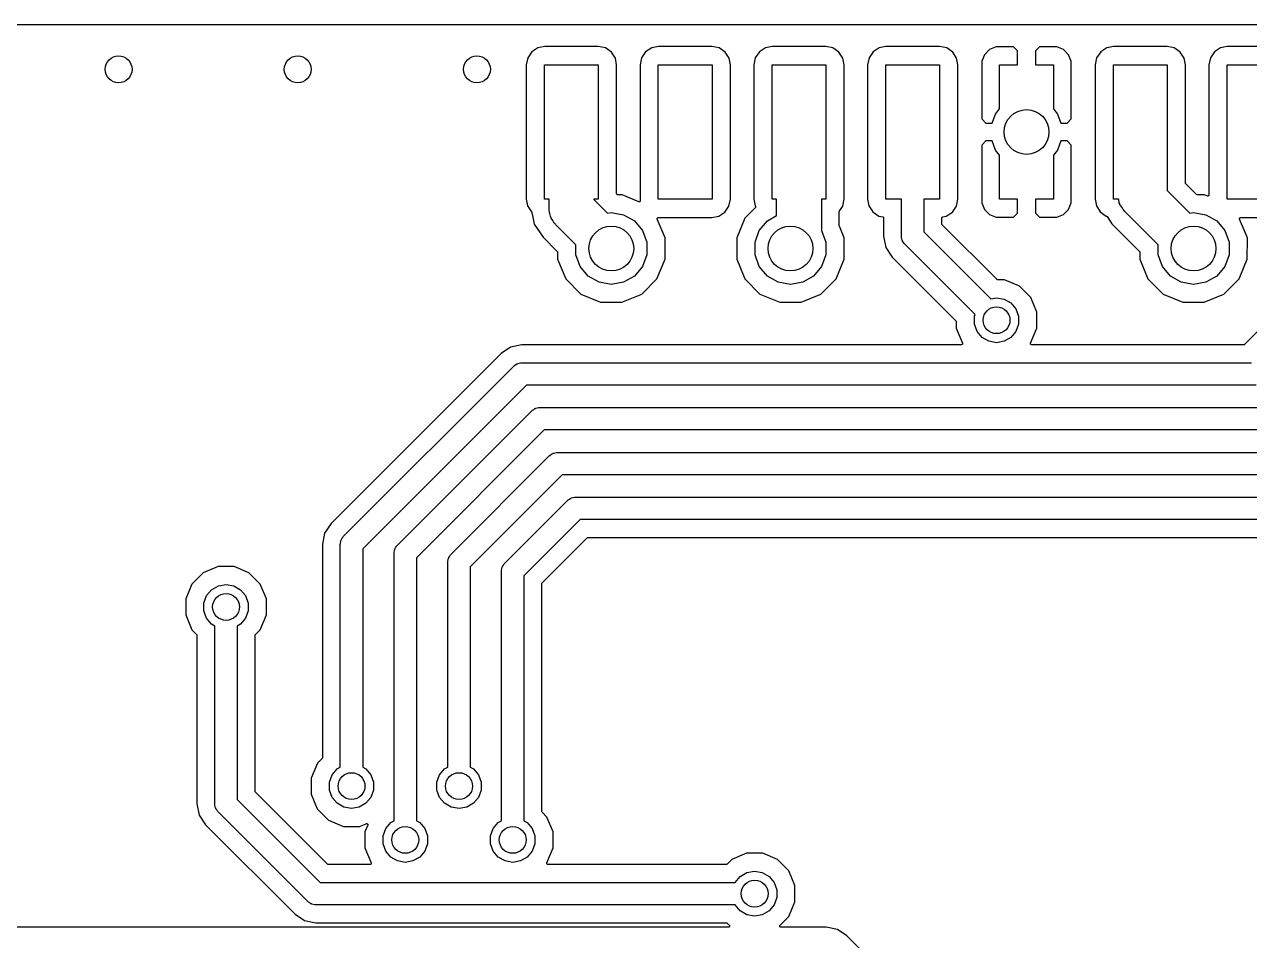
# Model space of a CAD drawing. Extents: x 0.3 to 75.7, y -92.7 to -0.5.
# Drawn here: x 13.95 to 27.62, y -65.72 to -55.5 of the extents above; entities that cross this region are included whole.
import ezdxf

# ---------------------------------------------------------------- set-up
doc = ezdxf.new("R2010")
doc.units = 0
doc.header["$MEASUREMENT"] = 0
doc.layers.add('BLACK', color=7, linetype='CONTINUOUS')

msp = doc.modelspace()

# ---------------------------------------------------------------- linework, layer by layer
at = {"layer": 'Black'}
for p, q in [((0.288, -55.5), (75.712, -55.5)), ((19.681, -55.76), (19.6128, -55.8038)), ((19.7562, -55.7458), (19.681, -55.76)), ((20.3537, -55.7458), (19.7562, -55.7458)), ((20.4343, -55.7622), (20.3537, -55.7458)), ((20.5012, -55.8078), (20.4343, -55.7622)), ((20.951, -55.76), (20.8828, -55.8038)), ((21.0262, -55.7458), (20.951, -55.76)), ((21.6237, -55.7458), (21.0262, -55.7458)), ((21.7043, -55.7622), (21.6237, -55.7458)), ((21.7712, -55.8078), (21.7043, -55.7622)), ((22.221, -55.76), (22.1528, -55.8038)), ((22.2962, -55.7458), (22.221, -55.76)), ((22.8937, -55.7458), (22.2962, -55.7458)), ((22.9743, -55.7622), (22.8937, -55.7458)), ((23.0412, -55.8078), (22.9743, -55.7622)), ((23.491, -55.76), (23.4228, -55.8038)), ((23.5662, -55.7458), (23.491, -55.76)), ((24.1637, -55.7458), (23.5662, -55.7458)), ((24.2443, -55.7622), (24.1637, -55.7458)), ((24.3112, -55.8078), (24.2443, -55.7622)), ((24.7217, -55.7804), (24.6654, -55.8367)), ((24.7952, -55.75), (24.7217, -55.7804)), ((24.9894, -55.75), (24.7952, -55.75)), ((25.035, -55.7956), (24.9894, -55.75)), ((25.2806, -55.75), (25.235, -55.7956)), ((25.4748, -55.75), (25.2806, -55.75)), ((25.5483, -55.7804), (25.4748, -55.75)), ((25.6046, -55.8367), (25.5483, -55.7804)), ((26.031, -55.76), (25.9628, -55.8038)), ((26.1062, -55.7458), (26.031, -55.76)), ((26.7037, -55.7458), (26.1062, -55.7458)), ((26.7843, -55.7622), (26.7037, -55.7458)), ((26.8512, -55.8078), (26.7843, -55.7622)), ((27.301, -55.76), (27.2328, -55.8038)), ((27.3762, -55.7458), (27.301, -55.76)), ((27.9737, -55.7458), (27.3762, -55.7458)), ((19.5672, -55.8707), (19.5508, -55.9513)), ((19.6128, -55.8038), (19.5672, -55.8707)), ((20.545, -55.876), (20.5012, -55.8078)), ((20.5592, -55.9512), (20.545, -55.876)), ((20.8372, -55.8707), (20.8208, -55.9513)), ((20.8828, -55.8038), (20.8372, -55.8707)), ((21.815, -55.876), (21.7712, -55.8078)), ((21.8292, -55.9512), (21.815, -55.876)), ((22.1072, -55.8707), (22.0908, -55.9513)), ((22.1528, -55.8038), (22.1072, -55.8707)), ((23.085, -55.876), (23.0412, -55.8078)), ((23.0992, -55.9512), (23.085, -55.876)), ((23.3772, -55.8707), (23.3608, -55.9513)), ((23.4228, -55.8038), (23.3772, -55.8707)), ((24.355, -55.876), (24.3112, -55.8078)), ((24.3614, -55.91), (24.355, -55.876)), ((24.3692, -55.9512), (24.3614, -55.91)), ((24.6654, -55.8367), (24.635, -55.9102)), ((24.635, -55.9102), (24.635, -56.5544)), ((25.035, -55.95), (25.035, -55.7956)), ((25.235, -55.7956), (25.235, -55.95)), ((25.635, -55.9102), (25.6046, -55.8367)), ((25.635, -55.95), (25.635, -55.9102)), ((25.9172, -55.8707), (25.9008, -55.9513)), ((25.9628, -55.8038), (25.9172, -55.8707)), ((26.895, -55.876), (26.8512, -55.8078)), ((26.9092, -55.9512), (26.895, -55.876)), ((27.1872, -55.8707), (27.1708, -55.9513)), ((27.2328, -55.8038), (27.1872, -55.8707)), ((19.5508, -55.9513), (19.5508, -57.4488)), ((19.755, -57.45), (19.755, -55.95)), ((19.755, -55.95), (20.355, -55.95)), ((20.355, -55.95), (20.355, -57.45)), ((20.5592, -57.3871), (20.5592, -55.9512)), ((20.8208, -55.9513), (20.8208, -57.4488)), ((21.025, -57.45), (21.025, -55.95)), ((21.025, -55.95), (21.625, -55.95)), ((21.625, -55.95), (21.625, -57.45)), ((21.8292, -57.4487), (21.8292, -55.9512)), ((22.0908, -55.9513), (22.0908, -57.4488)), ((22.295, -57.45), (22.295, -55.95)), ((22.295, -55.95), (22.895, -55.95)), ((22.895, -55.95), (22.895, -57.45)), ((23.0992, -57.4487), (23.0992, -55.9512)), ((23.3608, -55.9513), (23.3608, -57.4488)), ((23.565, -57.45), (23.565, -55.95)), ((23.565, -55.95), (24.165, -55.95)), ((24.165, -55.95), (24.165, -57.45)), ((24.3692, -56.8402), (24.3692, -55.9512)), ((24.835, -56.4423), (24.835, -55.95)), ((24.835, -55.95), (25.035, -55.95)), ((25.235, -55.95), (25.435, -55.95)), ((25.435, -55.95), (25.435, -56.4423)), ((25.635, -56.5544), (25.635, -55.95)), ((25.9008, -55.9513), (25.9008, -57.4488)), ((26.105, -57.45), (26.105, -55.95)), ((26.105, -55.95), (26.705, -55.95)), ((26.705, -55.95), (26.705, -57.3514)), ((26.9092, -57.2674), (26.9092, -55.9512)), ((27.1708, -55.9513), (27.1708, -57.4018)), ((27.375, -57.45), (27.375, -55.95)), ((27.375, -55.95), (27.975, -55.95)), ((24.7873, -56.4992), (24.835, -56.4423)), ((25.435, -56.4423), (25.4827, -56.4992)), ((24.635, -56.5544), (24.6806, -56.6)), ((24.6806, -56.6), (24.7506, -56.6)), ((24.7506, -56.6), (24.7873, -56.4992)), ((25.4827, -56.4992), (25.5194, -56.6)), ((25.5194, -56.6), (25.5894, -56.6)), ((25.5894, -56.6), (25.635, -56.5544)), ((24.3692, -57.4487), (24.3692, -56.8402)), ((24.6806, -56.8), (24.635, -56.8456)), ((24.635, -56.8456), (24.635, -57.4898)), ((24.7506, -56.8), (24.6806, -56.8)), ((24.7873, -56.9008), (24.7506, -56.8)), ((25.5194, -56.8), (25.4827, -56.9008)), ((25.5894, -56.8), (25.5194, -56.8)), ((25.635, -56.8456), (25.5894, -56.8)), ((25.635, -57.4898), (25.635, -56.8456)), ((24.835, -56.9576), (24.7873, -56.9008)), ((24.835, -57.45), (24.835, -56.9576)), ((25.4827, -56.9008), (25.435, -56.9576)), ((25.435, -56.9576), (25.435, -57.45)), ((26.9093, -57.268), (26.9092, -57.2674)), ((26.9092, -57.2685), (26.9093, -57.268)), ((26.9097, -57.2702), (26.9092, -57.2685)), ((26.91, -57.2718), (26.9097, -57.2702)), ((26.9102, -57.2723), (26.91, -57.2718)), ((26.9104, -57.2729), (26.9102, -57.2723)), ((26.9114, -57.2743), (26.9104, -57.2729)), ((26.9122, -57.2757), (26.9114, -57.2743)), ((26.9127, -57.2761), (26.9122, -57.2757)), ((26.913, -57.2766), (26.9127, -57.2761)), ((27.0326, -57.3962), (26.913, -57.2766)), ((20.5594, -57.3882), (20.5592, -57.3871)), ((20.5594, -57.3893), (20.5594, -57.3882)), ((20.5598, -57.3904), (20.5594, -57.3893)), ((20.56, -57.3915), (20.5598, -57.3904)), ((20.5605, -57.3925), (20.56, -57.3915)), ((20.5609, -57.3936), (20.5605, -57.3925)), ((20.5616, -57.3944), (20.5609, -57.3936)), ((20.5622, -57.3954), (20.5616, -57.3944)), ((20.5631, -57.3961), (20.5622, -57.3954)), ((20.5638, -57.397), (20.5631, -57.3961)), ((20.5648, -57.3976), (20.5638, -57.397)), ((20.5657, -57.3983), (20.5648, -57.3976)), ((20.5667, -57.3987), (20.5657, -57.3983)), ((20.5677, -57.3993), (20.5667, -57.3987)), ((20.5688, -57.3995), (20.5677, -57.3993)), ((20.5699, -57.3999), (20.5688, -57.3995)), ((20.571, -57.3999), (20.5699, -57.3999)), ((20.5722, -57.4001), (20.571, -57.3999)), ((20.6199, -57.4001), (20.5722, -57.4001)), ((20.8057, -57.4773), (20.6199, -57.4001)), ((26.705, -57.3514), (26.9592, -57.6057)), ((27.0331, -57.3966), (27.0326, -57.3962)), ((27.0335, -57.397), (27.0331, -57.3966)), ((27.0349, -57.3978), (27.0335, -57.397)), ((27.0363, -57.3988), (27.0349, -57.3978)), ((27.0369, -57.399), (27.0363, -57.3988)), ((27.0374, -57.3992), (27.0369, -57.399)), ((27.039, -57.3995), (27.0374, -57.3992)), ((27.0407, -57.4), (27.039, -57.3995)), ((27.0412, -57.3999), (27.0407, -57.4)), ((27.0418, -57.4), (27.0412, -57.3999)), ((27.1199, -57.4001), (27.0418, -57.4)), ((27.1528, -57.4138), (27.1199, -57.4001)), ((27.1542, -57.4141), (27.1528, -57.4138)), ((27.1556, -57.4146), (27.1542, -57.4141)), ((27.1564, -57.4146), (27.1556, -57.4146)), ((27.1572, -57.4148), (27.1564, -57.4146)), ((27.1587, -57.4146), (27.1572, -57.4148)), ((27.1601, -57.4146), (27.1587, -57.4146)), ((27.1609, -57.4143), (27.1601, -57.4146)), ((27.1617, -57.4142), (27.1609, -57.4143)), ((27.163, -57.4135), (27.1617, -57.4142)), ((27.1643, -57.413), (27.163, -57.4135)), ((27.165, -57.4125), (27.1643, -57.413)), ((27.1657, -57.4121), (27.165, -57.4125)), ((27.1667, -57.4111), (27.1657, -57.4121)), ((27.1678, -57.4101), (27.1667, -57.4111)), ((27.1682, -57.4094), (27.1678, -57.4101)), ((27.1688, -57.4088), (27.1682, -57.4094)), ((27.1693, -57.4075), (27.1688, -57.4088)), ((27.17, -57.4062), (27.1693, -57.4075)), ((27.1702, -57.4054), (27.17, -57.4062)), ((27.1705, -57.4046), (27.1702, -57.4054)), ((27.1706, -57.4032), (27.1705, -57.4046)), ((27.1708, -57.4018), (27.1706, -57.4032)), ((19.5508, -57.4488), (19.565, -57.524)), ((19.565, -57.524), (19.6088, -57.5922)), ((19.805, -57.45), (19.755, -57.45)), ((19.805, -57.555), (19.805, -57.45)), ((19.8069, -57.5658), (19.805, -57.555)), ((19.806, -57.5768), (19.8069, -57.5658)), ((20.355, -57.45), (20.305, -57.45)), ((20.305, -57.45), (20.305, -57.4514)), ((20.305, -57.4514), (20.4592, -57.6057)), ((20.8061, -57.4774), (20.8057, -57.4773)), ((20.8064, -57.4775), (20.8061, -57.4774)), ((20.8083, -57.4778), (20.8064, -57.4775)), ((20.8101, -57.4783), (20.8083, -57.4778)), ((20.8105, -57.4782), (20.8101, -57.4783)), ((20.8109, -57.4783), (20.8105, -57.4782)), ((20.8127, -57.4779), (20.8109, -57.4783)), ((20.8146, -57.4777), (20.8127, -57.4779)), ((20.8149, -57.4775), (20.8146, -57.4777)), ((20.8153, -57.4774), (20.8149, -57.4775)), ((20.8169, -57.4765), (20.8153, -57.4774)), ((20.8186, -57.4756), (20.8169, -57.4765)), ((20.8189, -57.4753), (20.8186, -57.4756)), ((20.8192, -57.4751), (20.8189, -57.4753)), ((20.8204, -57.4737), (20.8192, -57.4751)), ((20.8217, -57.4723), (20.8204, -57.4737)), ((20.8208, -57.4488), (20.8235, -57.4629)), ((20.8218, -57.4719), (20.8217, -57.4723)), ((20.822, -57.4716), (20.8218, -57.4719)), ((20.8227, -57.4699), (20.822, -57.4716)), ((20.8234, -57.4681), (20.8227, -57.4699)), ((20.8235, -57.4674), (20.8234, -57.4677)), ((20.8234, -57.4677), (20.8234, -57.4681)), ((20.8235, -57.4629), (20.8235, -57.4632)), ((20.8235, -57.4632), (20.8236, -57.4636)), ((20.8236, -57.4636), (20.8235, -57.4655)), ((20.8235, -57.4655), (20.8235, -57.4674)), ((21.625, -57.45), (21.025, -57.45)), ((21.7672, -57.5962), (21.8128, -57.5293)), ((21.8128, -57.5293), (21.8292, -57.4487)), ((22.1064, -57.5451), (21.9916, -57.6597)), ((22.0908, -57.4488), (22.105, -57.524)), ((22.105, -57.524), (22.1081, -57.5289)), ((22.1075, -57.5435), (22.1064, -57.5451)), ((22.1088, -57.5419), (22.1075, -57.5435)), ((22.1081, -57.5289), (22.1089, -57.5308)), ((22.109, -57.5415), (22.1088, -57.5417)), ((22.1088, -57.5417), (22.1088, -57.5419)), ((22.1089, -57.5308), (22.1098, -57.5326)), ((22.1095, -57.5395), (22.109, -57.5415)), ((22.1101, -57.5376), (22.1095, -57.5395)), ((22.1098, -57.5326), (22.1098, -57.5328)), ((22.1098, -57.5328), (22.1099, -57.5331)), ((22.1099, -57.5331), (22.11, -57.5351)), ((22.11, -57.5351), (22.1101, -57.5371)), ((22.1101, -57.5371), (22.1101, -57.5373)), ((22.1101, -57.5373), (22.1101, -57.5376)), ((22.345, -57.45), (22.295, -57.45)), ((22.345, -57.6329), (22.345, -57.45)), ((22.895, -57.45), (22.845, -57.45)), ((22.845, -57.45), (22.845, -57.796)), ((23.0473, -57.5814), (23.0828, -57.5293)), ((23.0828, -57.5293), (23.0992, -57.4487)), ((23.3608, -57.4488), (23.375, -57.524)), ((23.375, -57.524), (23.4188, -57.5922)), ((23.74, -57.45), (23.565, -57.45)), ((23.74, -57.865), (23.74, -57.45)), ((24.165, -57.45), (23.99, -57.45)), ((23.99, -57.45), (23.99, -57.8132)), ((24.3072, -57.5962), (24.3528, -57.5293)), ((24.3528, -57.5293), (24.3692, -57.4487)), ((24.635, -57.4898), (24.6654, -57.5633)), ((24.6654, -57.5633), (24.7217, -57.6196)), ((25.035, -57.45), (24.835, -57.45)), ((25.035, -57.6044), (25.035, -57.45)), ((25.435, -57.45), (25.235, -57.45)), ((25.235, -57.45), (25.235, -57.6044)), ((25.5483, -57.6196), (25.6046, -57.5633)), ((25.6046, -57.5633), (25.635, -57.4898)), ((25.9008, -57.4488), (25.915, -57.524)), ((25.915, -57.524), (25.9588, -57.5922)), ((26.1622, -57.45), (26.105, -57.45)), ((26.1644, -57.4583), (26.1622, -57.45)), ((26.1701, -57.4905), (26.1644, -57.4583)), ((26.1756, -57.5), (26.1701, -57.4905)), ((26.1784, -57.5107), (26.1756, -57.5)), ((26.1972, -57.5374), (26.1784, -57.5107)), ((26.2135, -57.5657), (26.1972, -57.5374)), ((26.2219, -57.5728), (26.2135, -57.5657)), ((27.975, -57.45), (27.375, -57.45)), ((19.6088, -57.5922), (19.6089, -57.5922)), ((19.6089, -57.5922), (19.6092, -57.5926)), ((19.6092, -57.5926), (19.6097, -57.5928)), ((19.6097, -57.5928), (19.6108, -57.5941)), ((19.6108, -57.5941), (19.6121, -57.5954)), ((19.6121, -57.5954), (19.6123, -57.5958)), ((19.6123, -57.5958), (19.6126, -57.5962)), ((19.6126, -57.5962), (19.6133, -57.5978)), ((19.6133, -57.5978), (19.6141, -57.5994)), ((19.6141, -57.5994), (19.6141, -57.5999)), ((19.6141, -57.5999), (19.6143, -57.6004)), ((19.6143, -57.6004), (19.6243, -57.6507)), ((19.6243, -57.6507), (19.6395, -57.7271)), ((19.8144, -57.6083), (19.806, -57.5768)), ((19.8201, -57.6405), (19.8144, -57.6083)), ((19.8256, -57.65), (19.8201, -57.6405)), ((19.8284, -57.6607), (19.8256, -57.65)), ((19.8472, -57.6874), (19.8284, -57.6607)), ((19.8635, -57.7157), (19.8472, -57.6874)), ((20.4592, -57.6057), (20.5, -57.5985)), ((20.5, -57.5985), (20.6373, -57.6227)), ((20.6373, -57.6227), (20.7581, -57.6924)), ((20.7581, -57.6924), (20.8477, -57.7992)), ((21.0128, -57.6677), (21.0129, -57.6663)), ((21.0129, -57.6686), (21.0128, -57.6677)), ((21.0129, -57.6649), (21.0132, -57.6641)), ((21.0129, -57.6663), (21.0129, -57.6649)), ((21.0129, -57.6694), (21.0129, -57.6686)), ((21.0134, -57.6708), (21.0129, -57.6694)), ((21.0132, -57.6641), (21.0133, -57.6633)), ((21.0133, -57.6633), (21.014, -57.662)), ((21.0137, -57.6721), (21.0134, -57.6708)), ((21.1001, -57.8812), (21.0137, -57.6721)), ((21.014, -57.662), (21.0145, -57.6607)), ((21.0145, -57.6607), (21.015, -57.66)), ((21.015, -57.66), (21.0154, -57.6592)), ((21.0154, -57.6592), (21.0165, -57.6583)), ((21.0165, -57.6583), (21.0174, -57.6572)), ((21.0174, -57.6572), (21.0181, -57.6568)), ((21.0181, -57.6568), (21.0188, -57.6562)), ((21.0188, -57.6562), (21.0201, -57.6557)), ((21.0201, -57.6557), (21.0213, -57.655)), ((21.0213, -57.655), (21.0221, -57.6548)), ((21.0221, -57.6548), (21.0229, -57.6545)), ((21.0229, -57.6545), (21.0244, -57.6544)), ((21.0244, -57.6544), (21.0257, -57.6542)), ((21.0257, -57.6542), (21.6238, -57.6542)), ((21.6238, -57.6542), (21.699, -57.64)), ((21.699, -57.64), (21.7672, -57.5962)), ((21.9916, -57.6597), (21.9001, -57.8801)), ((22.1523, -57.7992), (22.2419, -57.6924)), ((22.2419, -57.6924), (22.345, -57.6329)), ((23.045, -57.5887), (23.0453, -57.5871)), ((23.045, -57.7452), (23.045, -57.5887)), ((23.0453, -57.5871), (23.0454, -57.5855)), ((23.0454, -57.5855), (23.0457, -57.5849)), ((23.0457, -57.5849), (23.0458, -57.5843)), ((23.0458, -57.5843), (23.0466, -57.5829)), ((23.0466, -57.5829), (23.0473, -57.5814)), ((23.4188, -57.5922), (23.4857, -57.6378)), ((23.4857, -57.6378), (23.5296, -57.6467)), ((23.5296, -57.6467), (23.5315, -57.6475)), ((23.5315, -57.6475), (23.5335, -57.6482)), ((23.5335, -57.6482), (23.5336, -57.6483)), ((23.5336, -57.6483), (23.5338, -57.6484)), ((23.5338, -57.6484), (23.5353, -57.6498)), ((23.5353, -57.6498), (23.537, -57.6511)), ((23.537, -57.6511), (23.537, -57.6513)), ((23.537, -57.6513), (23.5372, -57.6514)), ((23.5372, -57.6514), (23.5382, -57.6532)), ((23.5382, -57.6532), (23.5392, -57.655)), ((23.5392, -57.655), (23.5392, -57.6552)), ((23.5392, -57.6552), (23.5393, -57.6553)), ((23.5393, -57.6553), (23.5396, -57.6574)), ((23.5396, -57.6574), (23.54, -57.6595)), ((23.54, -57.6595), (23.54, -57.8637)), ((24.19, -57.66), (24.1904, -57.6579)), ((24.19, -57.725), (24.19, -57.66)), ((24.1904, -57.6579), (24.1907, -57.6557)), ((24.1907, -57.6557), (24.1908, -57.6556)), ((24.1908, -57.6556), (24.1919, -57.6536)), ((24.1908, -57.6556), (24.1908, -57.6556)), ((24.1919, -57.6536), (24.1929, -57.6518)), ((24.1929, -57.6518), (24.193, -57.6517)), ((24.193, -57.6517), (24.1947, -57.6502)), ((24.193, -57.6517), (24.193, -57.6517)), ((24.1947, -57.6502), (24.1964, -57.6488)), ((24.1964, -57.6488), (24.1964, -57.6488)), ((24.1964, -57.6488), (24.1965, -57.6488)), ((24.1965, -57.6488), (24.1986, -57.648)), ((24.1986, -57.648), (24.2006, -57.6472)), ((24.2006, -57.6472), (24.239, -57.64)), ((24.239, -57.64), (24.3072, -57.5962)), ((24.7217, -57.6196), (24.7952, -57.65)), ((24.7952, -57.65), (24.9894, -57.65)), ((24.9894, -57.65), (25.035, -57.6044)), ((25.235, -57.6044), (25.2806, -57.65)), ((25.2806, -57.65), (25.4748, -57.65)), ((25.4748, -57.65), (25.5483, -57.6196)), ((25.9588, -57.5922), (26.0258, -57.6379)), ((26.0258, -57.6379), (26.026, -57.638)), ((26.026, -57.638), (26.0266, -57.6381)), ((26.0266, -57.6381), (26.0281, -57.6388)), ((26.0281, -57.6388), (26.0297, -57.6395)), ((26.0297, -57.6395), (26.0301, -57.6398)), ((26.0301, -57.6398), (26.0306, -57.6401)), ((26.0306, -57.6401), (26.0318, -57.6413)), ((26.0318, -57.6413), (26.0331, -57.6424)), ((26.0331, -57.6424), (26.0334, -57.6429)), ((26.0334, -57.6429), (26.0337, -57.6433)), ((26.0337, -57.6433), (26.0877, -57.7241)), ((26.2282, -57.5818), (26.2219, -57.5728)), ((26.6046, -57.9581), (26.2282, -57.5818)), ((26.9592, -57.6057), (27, -57.5985)), ((27, -57.5985), (27.1373, -57.6227)), ((27.1373, -57.6227), (27.2581, -57.6924)), ((27.2581, -57.6924), (27.3477, -57.7992)), ((27.5128, -57.6677), (27.5129, -57.6663)), ((27.5129, -57.6686), (27.5128, -57.6677)), ((27.5129, -57.6649), (27.5132, -57.6641)), ((27.5129, -57.6663), (27.5129, -57.6649)), ((27.5129, -57.6694), (27.5129, -57.6686)), ((27.5134, -57.6708), (27.5129, -57.6694)), ((27.5132, -57.6641), (27.5133, -57.6633)), ((27.5133, -57.6633), (27.514, -57.662)), ((27.5137, -57.6721), (27.5134, -57.6708)), ((27.6001, -57.8812), (27.5137, -57.6721)), ((27.514, -57.662), (27.5145, -57.6607)), ((27.5145, -57.6607), (27.515, -57.66)), ((27.515, -57.66), (27.5154, -57.6592)), ((27.5154, -57.6592), (27.5165, -57.6583)), ((27.5165, -57.6583), (27.5174, -57.6572)), ((27.5174, -57.6572), (27.5181, -57.6568)), ((27.5181, -57.6568), (27.5188, -57.6562)), ((27.5188, -57.6562), (27.5201, -57.6557)), ((27.5201, -57.6557), (27.5213, -57.655)), ((27.5213, -57.655), (27.5221, -57.6548)), ((27.5221, -57.6548), (27.5229, -57.6545)), ((27.5229, -57.6545), (27.5244, -57.6544)), ((27.5244, -57.6544), (27.5257, -57.6542)), ((27.5257, -57.6542), (27.9738, -57.6542)), ((19.6395, -57.7271), (19.7377, -57.8741)), ((19.8719, -57.7228), (19.8635, -57.7157)), ((19.8782, -57.7318), (19.8719, -57.7228)), ((20.1046, -57.9581), (19.8782, -57.7318)), ((20.8477, -57.7992), (20.8954, -57.9303)), ((22.1046, -57.9303), (22.1523, -57.7992)), ((22.845, -57.796), (22.8477, -57.7992)), ((22.8477, -57.7992), (22.8954, -57.9303)), ((23.045, -57.7455), (23.045, -57.7452)), ((23.045, -57.7458), (23.045, -57.7455)), ((23.0454, -57.7477), (23.045, -57.7458)), ((23.0458, -57.7497), (23.0454, -57.7477)), ((23.0459, -57.7499), (23.0458, -57.7497)), ((23.046, -57.7502), (23.0459, -57.7499)), ((23.1001, -57.8812), (23.046, -57.7502)), ((23.99, -57.8132), (24.7369, -58.5602)), ((24.1901, -57.7256), (24.19, -57.725)), ((24.19, -57.7261), (24.1901, -57.7256)), ((24.1905, -57.7278), (24.19, -57.7261)), ((24.1908, -57.7294), (24.1905, -57.7278)), ((24.1911, -57.7299), (24.1908, -57.7294)), ((24.1912, -57.7305), (24.1911, -57.7299)), ((24.1922, -57.7319), (24.1912, -57.7305)), ((24.193, -57.7334), (24.1922, -57.7319)), ((24.1935, -57.7337), (24.193, -57.7334)), ((24.1938, -57.7342), (24.1935, -57.7337)), ((24.8058, -58.3462), (24.1938, -57.7342)), ((26.0877, -57.7241), (26.3962, -58.0326)), ((27.3477, -57.7992), (27.3954, -57.9303)), ((19.7377, -57.8741), (19.8962, -58.0326)), ((20.1046, -58.0697), (20.1046, -57.9581)), ((20.8954, -57.9303), (20.8954, -58.0697)), ((21.0999, -58.1199), (21.1001, -57.8812)), ((21.9001, -57.8801), (21.8999, -58.1188)), ((22.1046, -58.0697), (22.1046, -57.9303)), ((22.8954, -57.9303), (22.8954, -58.0697)), ((23.0999, -58.1199), (23.1001, -57.8812)), ((23.54, -57.8637), (23.565, -57.9893)), ((23.741, -57.8704), (23.74, -57.865)), ((23.7405, -57.8759), (23.741, -57.8704)), ((23.7447, -57.8917), (23.7405, -57.8759)), ((23.7475, -57.9078), (23.7447, -57.8917)), ((23.7503, -57.9125), (23.7475, -57.9078)), ((23.7517, -57.9178), (23.7503, -57.9125)), ((23.7611, -57.9312), (23.7517, -57.9178)), ((23.7692, -57.9453), (23.7611, -57.9312)), ((23.7735, -57.9489), (23.7692, -57.9453)), ((23.7766, -57.9534), (23.7735, -57.9489)), ((24.56, -58.7368), (23.7766, -57.9534)), ((26.6046, -58.0697), (26.6046, -57.9581)), ((27.3954, -57.9303), (27.3954, -58.0697)), ((27.5999, -58.1199), (27.6001, -57.8812)), ((19.8962, -58.0326), (19.8965, -58.033)), ((19.8965, -58.033), (19.8969, -58.0334)), ((19.8969, -58.0334), (19.8978, -58.0349)), ((19.8978, -58.0349), (19.8987, -58.0362)), ((19.8987, -58.0362), (19.8989, -58.0368)), ((19.8989, -58.0368), (19.8992, -58.0373)), ((19.8992, -58.0373), (19.8995, -58.039)), ((19.8995, -58.039), (19.8999, -58.0406)), ((19.8999, -58.0406), (19.8999, -58.0412)), ((19.8999, -58.0412), (19.9, -58.0418)), ((19.9, -58.0418), (19.8999, -58.1188)), ((20.1523, -58.2008), (20.1046, -58.0697)), ((20.8954, -58.0697), (20.8477, -58.2008)), ((22.1523, -58.2008), (22.1046, -58.0697)), ((22.8954, -58.0697), (22.8477, -58.2008)), ((23.565, -57.9893), (23.6361, -58.0957)), ((23.6361, -58.0957), (24.3462, -58.8058)), ((26.3962, -58.0326), (26.3965, -58.033)), ((26.3965, -58.033), (26.3969, -58.0334)), ((26.3969, -58.0334), (26.3978, -58.0349)), ((26.3978, -58.0349), (26.3987, -58.0362)), ((26.3987, -58.0362), (26.3989, -58.0368)), ((26.3989, -58.0368), (26.3992, -58.0373)), ((26.3992, -58.0373), (26.3995, -58.039)), ((26.3995, -58.039), (26.3999, -58.0406)), ((26.3999, -58.0406), (26.3999, -58.0412)), ((26.3999, -58.0412), (26.4, -58.0418)), ((26.4, -58.0418), (26.3999, -58.1188)), ((26.6523, -58.2008), (26.6046, -58.0697)), ((27.3954, -58.0697), (27.3477, -58.2008)), ((28.6162, -58.0242), (27.5692, -59.0712)), ((19.8999, -58.1188), (19.991, -58.3394)), ((20.2419, -58.3076), (20.1523, -58.2008)), ((20.8477, -58.2008), (20.7581, -58.3076)), ((21.0084, -58.3403), (21.0999, -58.1199)), ((21.8999, -58.1188), (21.991, -58.3394)), ((22.2419, -58.3076), (22.1523, -58.2008)), ((22.8477, -58.2008), (22.7581, -58.3076)), ((23.0084, -58.3403), (23.0999, -58.1199)), ((26.3999, -58.1188), (26.491, -58.3394)), ((26.7419, -58.3076), (26.6523, -58.2008)), ((27.3477, -58.2008), (27.2581, -58.3076)), ((27.5084, -58.3403), (27.5999, -58.1199)), ((19.991, -58.3394), (20.1597, -58.5084)), ((20.3627, -58.3773), (20.2419, -58.3076)), ((20.5, -58.4015), (20.3627, -58.3773)), ((20.6373, -58.3773), (20.5, -58.4015)), ((20.7581, -58.3076), (20.6373, -58.3773)), ((20.8394, -58.509), (21.0084, -58.3403)), ((21.991, -58.3394), (22.1597, -58.5084)), ((22.3627, -58.3773), (22.2419, -58.3076)), ((22.5, -58.4015), (22.3627, -58.3773)), ((22.6373, -58.3773), (22.5, -58.4015)), ((22.7581, -58.3076), (22.6373, -58.3773)), ((22.8394, -58.509), (23.0084, -58.3403)), ((24.8063, -58.3465), (24.8058, -58.3462)), ((24.8067, -58.347), (24.8063, -58.3465)), ((24.8081, -58.3478), (24.8067, -58.347)), ((24.8095, -58.3488), (24.8081, -58.3478)), ((24.8101, -58.3489), (24.8095, -58.3488)), ((24.8106, -58.3492), (24.8101, -58.3489)), ((24.8122, -58.3495), (24.8106, -58.3492)), ((24.8139, -58.35), (24.8122, -58.3495)), ((24.8144, -58.3499), (24.8139, -58.35)), ((24.815, -58.35), (24.8144, -58.3499)), ((24.8899, -58.3501), (24.815, -58.35)), ((25.0552, -58.4187), (24.8899, -58.3501)), ((26.491, -58.3394), (26.6597, -58.5084)), ((26.8627, -58.3773), (26.7419, -58.3076)), ((27, -58.4015), (26.8627, -58.3773)), ((27.1373, -58.3773), (27, -58.4015)), ((27.2581, -58.3076), (27.1373, -58.3773)), ((27.3394, -58.509), (27.5084, -58.3403)), ((20.1597, -58.5084), (20.3801, -58.5999)), ((20.6188, -58.6001), (20.8394, -58.509)), ((22.1597, -58.5084), (22.3801, -58.5999)), ((22.6188, -58.6001), (22.8394, -58.509)), ((25.1817, -58.5454), (25.0552, -58.4187)), ((26.6597, -58.5084), (26.8801, -58.5999)), ((27.1188, -58.6001), (27.3394, -58.509)), ((20.3801, -58.5999), (20.6188, -58.6001)), ((22.3801, -58.5999), (22.6188, -58.6001)), ((24.7369, -58.5602), (24.8, -58.549)), ((24.8, -58.549), (24.8858, -58.5642)), ((24.8858, -58.5642), (24.9613, -58.6078)), ((24.9613, -58.6078), (25.0173, -58.6745)), ((25.2501, -58.7109), (25.1817, -58.5454)), ((26.8801, -58.5999), (27.1188, -58.6001)), ((24.5529, -58.7564), (24.56, -58.7368)), ((24.5529, -58.8436), (24.5529, -58.7564)), ((25.0173, -58.6745), (25.0471, -58.7564)), ((25.0471, -58.7564), (25.0471, -58.8436)), ((25.2499, -58.8899), (25.2501, -58.7109)), ((24.3462, -58.8058), (24.3465, -58.8063)), ((24.3465, -58.8063), (24.347, -58.8066)), ((24.347, -58.8066), (24.3478, -58.8081)), ((24.3478, -58.8081), (24.3488, -58.8095)), ((24.3488, -58.8095), (24.3489, -58.8101)), ((24.3489, -58.8101), (24.3492, -58.8106)), ((24.3492, -58.8106), (24.3495, -58.8122)), ((24.3495, -58.8122), (24.3499, -58.8139)), ((24.3499, -58.8139), (24.3499, -58.8144)), ((24.3499, -58.8144), (24.35, -58.815)), ((24.35, -58.815), (24.3499, -58.8891)), ((24.3499, -58.8891), (24.419, -59.0564)), ((24.5827, -58.9255), (24.5529, -58.8436)), ((24.6387, -58.9922), (24.5827, -58.9255)), ((25.0173, -58.9255), (24.9613, -58.9922)), ((25.0471, -58.8436), (25.0173, -58.9255)), ((25.1805, -59.057), (25.2499, -58.8899)), ((24.4132, -59.0734), (24.4118, -59.0742)), ((24.4148, -59.0726), (24.4132, -59.0734)), ((24.4152, -59.0722), (24.4148, -59.0726)), ((24.4157, -59.072), (24.4152, -59.0722)), ((24.4168, -59.0707), (24.4157, -59.072)), ((24.418, -59.0695), (24.4168, -59.0707)), ((24.4182, -59.0689), (24.418, -59.0695)), ((24.4186, -59.0685), (24.4182, -59.0689)), ((24.4192, -59.0669), (24.4186, -59.0685)), ((24.419, -59.0564), (24.4191, -59.0565)), ((24.4191, -59.0565), (24.4192, -59.0567)), ((24.4192, -59.0567), (24.4193, -59.057)), ((24.4199, -59.0654), (24.4192, -59.0669)), ((24.4193, -59.057), (24.4194, -59.0577)), ((24.4194, -59.0577), (24.4196, -59.0581)), ((24.4196, -59.0581), (24.4201, -59.0597)), ((24.4201, -59.0643), (24.4199, -59.0648)), ((24.4199, -59.0648), (24.4199, -59.0654)), ((24.4201, -59.0597), (24.4201, -59.0603)), ((24.4201, -59.0603), (24.4203, -59.0609)), ((24.4202, -59.0615), (24.4201, -59.0626)), ((24.4201, -59.0626), (24.4201, -59.0643)), ((24.4203, -59.0609), (24.4202, -59.0613)), ((24.4202, -59.0613), (24.4202, -59.0614)), ((24.4202, -59.0614), (24.4202, -59.0615)), ((24.7142, -59.0358), (24.6387, -58.9922)), ((24.8, -59.051), (24.7142, -59.0358)), ((24.8858, -59.0358), (24.8, -59.051)), ((24.9613, -58.9922), (24.8858, -59.0358)), ((25.1796, -59.0614), (25.1797, -59.0606)), ((25.1797, -59.0628), (25.1796, -59.0614)), ((25.1797, -59.0597), (25.1802, -59.0584)), ((25.1797, -59.0606), (25.1797, -59.0597)), ((25.1797, -59.0643), (25.1797, -59.0628)), ((25.18, -59.0651), (25.1797, -59.0643)), ((25.1801, -59.0659), (25.18, -59.0651)), ((25.1808, -59.0672), (25.1801, -59.0659)), ((25.1802, -59.0584), (25.1805, -59.057)), ((25.1813, -59.0685), (25.1808, -59.0672)), ((25.1818, -59.0692), (25.1813, -59.0685)), ((25.1822, -59.0699), (25.1818, -59.0692)), ((25.1833, -59.0709), (25.1822, -59.0699)), ((25.1842, -59.072), (25.1833, -59.0709)), ((25.1849, -59.0724), (25.1842, -59.072)), ((25.1855, -59.073), (25.1849, -59.0724)), ((25.1869, -59.0735), (25.1855, -59.073)), ((25.1881, -59.0742), (25.1869, -59.0735)), ((27.5649, -59.0739), (27.5644, -59.0742)), ((27.5655, -59.0738), (27.5649, -59.0739)), ((27.5669, -59.0728), (27.5655, -59.0738)), ((27.5684, -59.072), (27.5669, -59.0728)), ((27.5687, -59.0715), (27.5684, -59.072)), ((27.5692, -59.0712), (27.5687, -59.0715)), ((19.2693, -59.1711), (17.3711, -61.0693)), ((19.3757, -59.1), (19.2693, -59.1711)), ((19.5013, -59.075), (19.3757, -59.1)), ((24.4073, -59.075), (19.5013, -59.075)), ((24.409, -59.0747), (24.4073, -59.075)), ((24.4099, -59.0746), (24.409, -59.0747)), ((24.4101, -59.0746), (24.4099, -59.0746)), ((24.4107, -59.0746), (24.4101, -59.0746)), ((24.4101, -59.0746), (24.4101, -59.0746)), ((24.4112, -59.0743), (24.4107, -59.0746)), ((24.4118, -59.0742), (24.4112, -59.0743)), ((25.1889, -59.0744), (25.1881, -59.0742)), ((25.1897, -59.0747), (25.1889, -59.0744)), ((25.1911, -59.0748), (25.1897, -59.0747)), ((25.1925, -59.075), (25.1911, -59.0748)), ((27.56, -59.075), (25.1925, -59.075)), ((27.5606, -59.0749), (27.56, -59.075)), ((27.5611, -59.075), (27.5606, -59.0749)), ((27.5628, -59.0745), (27.5611, -59.075)), ((27.5644, -59.0742), (27.5628, -59.0745)), ((17.5116, -61.2116), (19.4116, -59.3116)), ((19.4116, -59.3116), (19.4161, -59.3085)), ((19.4161, -59.3085), (19.4197, -59.3042)), ((19.4197, -59.3042), (19.4338, -59.2961)), ((19.4338, -59.2961), (19.4472, -59.2867)), ((19.4472, -59.2867), (19.4525, -59.2853)), ((19.4525, -59.2853), (19.4572, -59.2825)), ((19.4572, -59.2825), (19.4733, -59.2797)), ((19.4733, -59.2797), (19.4891, -59.2755)), ((19.4891, -59.2755), (19.4946, -59.276)), ((19.4946, -59.276), (19.5, -59.275)), ((19.5, -59.275), (27.6482, -59.275)), ((19.5518, -59.525), (17.725, -61.3518)), ((27.7, -59.525), (19.5518, -59.525)), ((18.1116, -61.3116), (19.6116, -59.8116)), ((19.6116, -59.8116), (19.6161, -59.8085)), ((19.6161, -59.8085), (19.6197, -59.8042)), ((19.6197, -59.8042), (19.6338, -59.7961)), ((19.6338, -59.7961), (19.6472, -59.7867)), ((19.6472, -59.7867), (19.6525, -59.7853)), ((19.6525, -59.7853), (19.6572, -59.7825)), ((19.6572, -59.7825), (19.6733, -59.7797)), ((19.6733, -59.7797), (19.6891, -59.7755)), ((19.6891, -59.7755), (19.6946, -59.776)), ((19.6946, -59.776), (19.7, -59.775)), ((19.7, -59.775), (27.9482, -59.775)), ((19.7518, -60.025), (18.325, -61.4518)), ((28, -60.025), (19.7518, -60.025)), ((19.8161, -60.3085), (19.8197, -60.3042)), ((19.8197, -60.3042), (19.8338, -60.2961)), ((19.8338, -60.2961), (19.8472, -60.2867)), ((19.8472, -60.2867), (19.8525, -60.2853)), ((19.8525, -60.2853), (19.8572, -60.2825)), ((19.8572, -60.2825), (19.8733, -60.2797)), ((19.8733, -60.2797), (19.8891, -60.2755)), ((19.8891, -60.2755), (19.8946, -60.276)), ((19.8946, -60.276), (19.9, -60.275)), ((19.9, -60.275), (28.1482, -60.275)), ((18.7116, -61.4116), (19.8116, -60.3116)), ((19.8116, -60.3116), (19.8161, -60.3085)), ((19.9518, -60.525), (18.925, -61.5518)), ((28.2, -60.525), (19.9518, -60.525)), ((19.3116, -61.5116), (20.0116, -60.8116)), ((20.0116, -60.8116), (20.0161, -60.8085)), ((20.0161, -60.8085), (20.0197, -60.8042)), ((20.0197, -60.8042), (20.0338, -60.7961)), ((20.0338, -60.7961), (20.0472, -60.7867)), ((20.0472, -60.7867), (20.0525, -60.7853)), ((20.0525, -60.7853), (20.0572, -60.7825)), ((20.0572, -60.7825), (20.0733, -60.7797)), ((20.0733, -60.7797), (20.0891, -60.7755)), ((20.0891, -60.7755), (20.0946, -60.776)), ((20.0946, -60.776), (20.1, -60.775)), ((20.1, -60.775), (28.3482, -60.775)), ((17.3711, -61.0693), (17.3, -61.1757)), ((20.1518, -61.025), (19.525, -61.6518)), ((28.4, -61.025), (20.1518, -61.025)), ((17.3, -61.1757), (17.275, -61.3013)), ((17.4797, -61.2733), (17.4825, -61.2572)), ((17.4825, -61.2572), (17.4853, -61.2525)), ((17.4853, -61.2525), (17.4867, -61.2472)), ((17.4867, -61.2472), (17.4961, -61.2338)), ((17.4961, -61.2338), (17.5042, -61.2197)), ((17.5042, -61.2197), (17.5085, -61.2161)), ((17.5085, -61.2161), (17.5116, -61.2116)), ((19.7288, -61.7308), (20.2308, -61.2288)), ((20.2308, -61.2288), (20.2313, -61.2285)), ((20.2313, -61.2285), (20.2316, -61.228)), ((20.2316, -61.228), (20.2331, -61.2272)), ((20.2331, -61.2272), (20.2345, -61.2262)), ((20.2345, -61.2262), (20.2351, -61.2261)), ((20.2351, -61.2261), (20.2356, -61.2258)), ((20.2356, -61.2258), (20.2372, -61.2255)), ((20.2372, -61.2255), (20.2389, -61.225)), ((20.2389, -61.225), (20.2394, -61.2251)), ((20.2394, -61.2251), (20.24, -61.225)), ((20.24, -61.225), (28.3987, -61.225)), ((17.275, -61.3013), (17.275, -63.6832)), ((17.475, -61.3), (17.476, -61.2946)), ((17.475, -63.7868), (17.475, -61.3)), ((17.4755, -61.2891), (17.4797, -61.2733)), ((17.476, -61.2946), (17.4755, -61.2891)), ((17.725, -61.3518), (17.725, -63.7868)), ((18.075, -61.4), (18.076, -61.3946)), ((18.0755, -61.3891), (18.0797, -61.3733)), ((18.076, -61.3946), (18.0755, -61.3891)), ((18.0797, -61.3733), (18.0825, -61.3572)), ((18.0825, -61.3572), (18.0853, -61.3525)), ((18.0853, -61.3525), (18.0867, -61.3472)), ((18.0867, -61.3472), (18.0961, -61.3338)), ((18.0961, -61.3338), (18.1042, -61.3197)), ((18.1042, -61.3197), (18.1085, -61.3161)), ((18.1085, -61.3161), (18.1116, -61.3116)), ((18.075, -64.3868), (18.075, -61.4)), ((18.325, -61.4518), (18.325, -64.3868)), ((18.675, -61.5), (18.676, -61.4946)), ((18.675, -63.7868), (18.675, -61.5)), ((18.6755, -61.4891), (18.6797, -61.4733)), ((18.676, -61.4946), (18.6755, -61.4891)), ((18.6797, -61.4733), (18.6825, -61.4572)), ((18.6825, -61.4572), (18.6853, -61.4525)), ((18.6853, -61.4525), (18.6867, -61.4472)), ((18.6867, -61.4472), (18.6961, -61.4338)), ((18.6961, -61.4338), (18.7042, -61.4197)), ((18.7042, -61.4197), (18.7085, -61.4161)), ((18.7085, -61.4161), (18.7116, -61.4116)), ((19.2867, -61.5472), (19.2961, -61.5338)), ((19.2961, -61.5338), (19.3042, -61.5197)), ((19.3042, -61.5197), (19.3085, -61.5161)), ((19.3085, -61.5161), (19.3116, -61.5116)), ((15.9454, -61.6183), (15.8187, -61.7448)), ((16.1109, -61.5499), (15.9454, -61.6183)), ((16.2899, -61.5501), (16.1109, -61.5499)), ((16.4552, -61.6187), (16.2899, -61.5501)), ((16.5817, -61.7454), (16.4552, -61.6187)), ((18.925, -61.5518), (18.925, -63.7868)), ((19.275, -61.6), (19.276, -61.5946)), ((19.275, -64.3868), (19.275, -61.6)), ((19.2755, -61.5891), (19.2797, -61.5733)), ((19.276, -61.5946), (19.2755, -61.5891)), ((19.2797, -61.5733), (19.2825, -61.5572)), ((19.2825, -61.5572), (19.2853, -61.5525)), ((19.2853, -61.5525), (19.2867, -61.5472)), ((19.525, -61.6518), (19.525, -64.3868)), ((15.8187, -61.7448), (15.7501, -61.9101)), ((15.9827, -61.8745), (16.0387, -61.8078)), ((16.0387, -61.8078), (16.1142, -61.7642)), ((16.1142, -61.7642), (16.2, -61.749)), ((16.2, -61.749), (16.2858, -61.7642)), ((16.2858, -61.7642), (16.3613, -61.8078)), ((16.3613, -61.8078), (16.4173, -61.8745)), ((16.6501, -61.9109), (16.5817, -61.7454)), ((19.725, -61.7389), (19.7255, -61.7372)), ((19.7251, -61.7394), (19.725, -61.7389)), ((19.725, -61.74), (19.7251, -61.7394)), ((19.725, -64.2832), (19.725, -61.74)), ((19.7255, -61.7372), (19.7258, -61.7356)), ((19.7258, -61.7356), (19.7261, -61.7351)), ((19.7261, -61.7351), (19.7262, -61.7345)), ((19.7262, -61.7345), (19.7272, -61.7331)), ((19.7272, -61.7331), (19.728, -61.7316)), ((19.728, -61.7316), (19.7285, -61.7313)), ((19.7285, -61.7313), (19.7288, -61.7308)), ((15.7501, -61.9101), (15.7499, -62.0891)), ((15.9529, -61.9564), (15.9827, -61.8745)), ((16.4173, -61.8745), (16.4471, -61.9564)), ((16.6499, -62.0899), (16.6501, -61.9109)), ((15.9529, -62.0436), (15.9529, -61.9564)), ((15.9827, -62.1255), (15.9529, -62.0436)), ((16.4471, -62.0436), (16.4173, -62.1255)), ((16.4471, -61.9564), (16.4471, -62.0436)), ((15.7499, -62.0891), (15.8183, -62.2546)), ((16.0387, -62.1922), (15.9827, -62.1255)), ((16.075, -62.2132), (16.0387, -62.1922)), ((16.075, -64.2), (16.075, -62.2132)), ((16.3613, -62.1922), (16.325, -62.2132)), ((16.325, -62.2132), (16.325, -64.1482)), ((16.4173, -62.1255), (16.3613, -62.1922)), ((16.5813, -62.2552), (16.6499, -62.0899)), ((15.8183, -62.2546), (15.8712, -62.3076)), ((15.8712, -62.3076), (15.8715, -62.308)), ((15.8715, -62.308), (15.872, -62.3084)), ((15.872, -62.3084), (15.8728, -62.3099)), ((15.8728, -62.3099), (15.8738, -62.3113)), ((15.8738, -62.3113), (15.8739, -62.3118)), ((15.8739, -62.3118), (15.8742, -62.3123)), ((15.8742, -62.3123), (15.8745, -62.314)), ((15.8745, -62.314), (15.875, -62.3156)), ((15.875, -62.3156), (15.8749, -62.3162)), ((15.8749, -62.3162), (15.875, -62.3168)), ((15.875, -62.3168), (15.875, -64.1987)), ((16.525, -62.3168), (16.5251, -62.3162)), ((16.525, -64.06), (16.525, -62.3168)), ((16.5251, -62.3157), (16.5255, -62.314)), ((16.5251, -62.3162), (16.5251, -62.3157)), ((16.5255, -62.314), (16.5258, -62.3124)), ((16.5258, -62.3124), (16.5261, -62.3119)), ((16.5261, -62.3119), (16.5262, -62.3113)), ((16.5262, -62.3113), (16.5272, -62.3099)), ((16.5272, -62.3099), (16.528, -62.3084)), ((16.528, -62.3084), (16.5285, -62.3081)), ((16.5285, -62.3081), (16.5288, -62.3076)), ((16.5288, -62.3076), (16.5813, -62.2552)), ((17.2712, -63.6924), (17.2187, -63.7448)), ((17.2715, -63.6919), (17.2712, -63.6924)), ((17.272, -63.6916), (17.2715, -63.6919)), ((17.2728, -63.6901), (17.272, -63.6916)), ((17.2738, -63.6887), (17.2728, -63.6901)), ((17.2739, -63.6881), (17.2738, -63.6887)), ((17.2742, -63.6876), (17.2739, -63.6881)), ((17.2745, -63.686), (17.2742, -63.6876)), ((17.275, -63.6843), (17.2745, -63.686)), ((17.275, -63.6832), (17.2749, -63.6838)), ((17.2749, -63.6838), (17.275, -63.6843)), ((17.2187, -63.7448), (17.1501, -63.9101)), ((17.3827, -63.8745), (17.4387, -63.8078)), ((17.4387, -63.8078), (17.475, -63.7868)), ((17.725, -63.7868), (17.7613, -63.8078)), ((17.7613, -63.8078), (17.8173, -63.8745)), ((18.5827, -63.8745), (18.6387, -63.8078)), ((18.6387, -63.8078), (18.675, -63.7868)), ((18.925, -63.7868), (18.9613, -63.8078)), ((18.9613, -63.8078), (19.0173, -63.8745)), ((17.1501, -63.9101), (17.1499, -64.0891)), ((17.3529, -63.9564), (17.3827, -63.8745)), ((17.3529, -64.0436), (17.3529, -63.9564)), ((17.8173, -63.8745), (17.8471, -63.9564)), ((17.8471, -63.9564), (17.8471, -64.0436)), ((18.5529, -63.9564), (18.5827, -63.8745)), ((18.5529, -64.0436), (18.5529, -63.9564)), ((19.0173, -63.8745), (19.0471, -63.9564)), ((19.0471, -63.9564), (19.0471, -64.0436)), ((16.5251, -64.0606), (16.525, -64.06)), ((16.525, -64.0611), (16.5251, -64.0606)), ((16.5255, -64.0628), (16.525, -64.0611)), ((16.5258, -64.0644), (16.5255, -64.0628)), ((16.5261, -64.0649), (16.5258, -64.0644)), ((16.5262, -64.0655), (16.5261, -64.0649)), ((16.5272, -64.0669), (16.5262, -64.0655)), ((16.528, -64.0684), (16.5272, -64.0669)), ((16.5285, -64.0687), (16.528, -64.0684)), ((16.5288, -64.0692), (16.5285, -64.0687)), ((17.3308, -64.8712), (16.5288, -64.0692)), ((17.1499, -64.0891), (17.2183, -64.2546)), ((17.3827, -64.1255), (17.3529, -64.0436)), ((17.4387, -64.1922), (17.3827, -64.1255)), ((17.8173, -64.1255), (17.7613, -64.1922)), ((17.8471, -64.0436), (17.8173, -64.1255)), ((18.5827, -64.1255), (18.5529, -64.0436)), ((18.6387, -64.1922), (18.5827, -64.1255)), ((19.0173, -64.1255), (18.9613, -64.1922)), ((19.0471, -64.0436), (19.0173, -64.1255)), ((15.875, -64.1987), (15.9, -64.3243)), ((16.076, -64.2054), (16.075, -64.2)), ((16.0755, -64.2109), (16.076, -64.2054)), ((16.0797, -64.2267), (16.0755, -64.2109)), ((16.0825, -64.2428), (16.0797, -64.2267)), ((16.0853, -64.2475), (16.0825, -64.2428)), ((16.0867, -64.2528), (16.0853, -64.2475)), ((16.0961, -64.2662), (16.0867, -64.2528)), ((16.1042, -64.2803), (16.0961, -64.2662)), ((16.325, -64.1482), (17.2518, -65.075)), ((17.2183, -64.2546), (17.3448, -64.3813)), ((17.5142, -64.2358), (17.4387, -64.1922)), ((17.6, -64.251), (17.5142, -64.2358)), ((17.6858, -64.2358), (17.6, -64.251)), ((17.7613, -64.1922), (17.6858, -64.2358)), ((18.7142, -64.2358), (18.6387, -64.1922)), ((18.8, -64.251), (18.7142, -64.2358)), ((18.8858, -64.2358), (18.8, -64.251)), ((18.9613, -64.1922), (18.8858, -64.2358)), ((15.9, -64.3243), (15.9711, -64.4307)), ((16.1085, -64.2839), (16.1042, -64.2803)), ((16.1116, -64.2884), (16.1085, -64.2839)), ((17.1116, -65.2884), (16.1116, -64.2884)), ((17.3448, -64.3813), (17.5101, -64.4499)), ((18.0387, -64.4078), (18.075, -64.3868)), ((18.325, -64.3868), (18.3613, -64.4078)), ((19.2387, -64.4078), (19.275, -64.3868)), ((19.525, -64.3868), (19.5613, -64.4078)), ((19.7251, -64.2838), (19.725, -64.2832)), ((19.725, -64.2844), (19.7251, -64.2838)), ((19.7255, -64.286), (19.725, -64.2844)), ((19.7258, -64.2877), (19.7255, -64.286)), ((19.7261, -64.2882), (19.7258, -64.2877)), ((19.7262, -64.2887), (19.7261, -64.2882)), ((19.7272, -64.2901), (19.7262, -64.2887)), ((19.728, -64.2916), (19.7272, -64.2901)), ((19.7285, -64.292), (19.728, -64.2916)), ((19.7288, -64.2924), (19.7285, -64.292)), ((19.7817, -64.3454), (19.7288, -64.2924)), ((19.8501, -64.5109), (19.7817, -64.3454)), ((15.9711, -64.4307), (16.9693, -65.4289)), ((17.5101, -64.4499), (17.6891, -64.4501)), ((17.6891, -64.4501), (17.7638, -64.4192)), ((17.7501, -64.5101), (17.7499, -64.6891)), ((17.7808, -64.4362), (17.7501, -64.5101)), ((17.7638, -64.4192), (17.7654, -64.4189)), ((17.7654, -64.4189), (17.7671, -64.4184)), ((17.7671, -64.4184), (17.7676, -64.4184)), ((17.7676, -64.4184), (17.7682, -64.4183)), ((17.7682, -64.4183), (17.7699, -64.4185)), ((17.7699, -64.4185), (17.7716, -64.4186)), ((17.7716, -64.4186), (17.7721, -64.4188)), ((17.7721, -64.4188), (17.7727, -64.4188)), ((17.7727, -64.4188), (17.7742, -64.4196)), ((17.7742, -64.4196), (17.7757, -64.4203)), ((17.7757, -64.4203), (17.7762, -64.4207)), ((17.7762, -64.4207), (17.7767, -64.4209)), ((17.7767, -64.4209), (17.7778, -64.4222)), ((17.7778, -64.4222), (17.7791, -64.4233)), ((17.7791, -64.4233), (17.7793, -64.4238)), ((17.7793, -64.4238), (17.7797, -64.4243)), ((17.7797, -64.4243), (17.7804, -64.4258)), ((17.7804, -64.4258), (17.7811, -64.4273)), ((17.7811, -64.4346), (17.7808, -64.4362)), ((17.7811, -64.4273), (17.7812, -64.4279)), ((17.7816, -64.433), (17.7811, -64.4346)), ((17.7812, -64.4279), (17.7814, -64.4284)), ((17.7814, -64.4284), (17.7815, -64.4301)), ((17.7815, -64.4301), (17.7817, -64.4318)), ((17.7817, -64.4318), (17.7816, -64.4324)), ((17.7816, -64.4324), (17.7816, -64.433)), ((17.9529, -64.5564), (17.9827, -64.4745)), ((17.9827, -64.4745), (18.0387, -64.4078)), ((18.3613, -64.4078), (18.4173, -64.4745)), ((18.4173, -64.4745), (18.4471, -64.5564)), ((19.1529, -64.5564), (19.1827, -64.4745)), ((19.1827, -64.4745), (19.2387, -64.4078)), ((19.5613, -64.4078), (19.6173, -64.4745)), ((19.6173, -64.4745), (19.6471, -64.5564)), ((19.8499, -64.6899), (19.8501, -64.5109)), ((17.9529, -64.6436), (17.9529, -64.5564)), ((17.9827, -64.7255), (17.9529, -64.6436)), ((18.4471, -64.6436), (18.4173, -64.7255)), ((18.4471, -64.5564), (18.4471, -64.6436)), ((19.1529, -64.6436), (19.1529, -64.5564)), ((19.1827, -64.7255), (19.1529, -64.6436)), ((19.6471, -64.6436), (19.6173, -64.7255)), ((19.6471, -64.5564), (19.6471, -64.6436)), ((17.7499, -64.6891), (17.819, -64.8564)), ((18.0387, -64.7922), (17.9827, -64.7255)), ((18.1142, -64.8358), (18.0387, -64.7922)), ((18.3613, -64.7922), (18.2858, -64.8358)), ((18.4173, -64.7255), (18.3613, -64.7922)), ((19.2387, -64.7922), (19.1827, -64.7255)), ((19.3142, -64.8358), (19.2387, -64.7922)), ((19.5613, -64.7922), (19.4858, -64.8358)), ((19.6173, -64.7255), (19.5613, -64.7922)), ((19.7805, -64.857), (19.8499, -64.6899)), ((22.0109, -64.7499), (21.8454, -64.8183)), ((22.1899, -64.7501), (22.0109, -64.7499)), ((22.3552, -64.8187), (22.1899, -64.7501)), ((17.3313, -64.8715), (17.3308, -64.8712)), ((17.3316, -64.872), (17.3313, -64.8715)), ((17.3331, -64.8728), (17.3316, -64.872)), ((17.3345, -64.8738), (17.3331, -64.8728)), ((17.3351, -64.8739), (17.3345, -64.8738)), ((17.3356, -64.8742), (17.3351, -64.8739)), ((17.3372, -64.8745), (17.3356, -64.8742)), ((17.3389, -64.875), (17.3372, -64.8745)), ((17.3394, -64.8749), (17.3389, -64.875)), ((17.34, -64.875), (17.3394, -64.8749)), ((17.8073, -64.875), (17.34, -64.875)), ((17.809, -64.8747), (17.8073, -64.875)), ((17.8099, -64.8746), (17.809, -64.8747)), ((17.8101, -64.8746), (17.8099, -64.8746)), ((17.8107, -64.8746), (17.8101, -64.8746)), ((17.8101, -64.8746), (17.8101, -64.8746)), ((17.8112, -64.8743), (17.8107, -64.8746)), ((17.8118, -64.8742), (17.8112, -64.8743)), ((17.8132, -64.8734), (17.8118, -64.8742)), ((17.8148, -64.8726), (17.8132, -64.8734)), ((17.8152, -64.8722), (17.8148, -64.8726)), ((17.8157, -64.872), (17.8152, -64.8722)), ((17.8168, -64.8707), (17.8157, -64.872)), ((17.818, -64.8695), (17.8168, -64.8707)), ((17.8182, -64.8689), (17.818, -64.8695)), ((17.8186, -64.8685), (17.8182, -64.8689)), ((17.8192, -64.8669), (17.8186, -64.8685)), ((17.819, -64.8564), (17.8191, -64.8565)), ((17.8191, -64.8565), (17.8192, -64.8567)), ((17.8192, -64.8567), (17.8193, -64.857)), ((17.8199, -64.8654), (17.8192, -64.8669)), ((17.8193, -64.857), (17.8194, -64.8577)), ((17.8194, -64.8577), (17.8196, -64.8581)), ((17.8196, -64.8581), (17.8201, -64.8597)), ((17.8201, -64.8643), (17.8199, -64.8648)), ((17.8199, -64.8648), (17.8199, -64.8654)), ((17.8201, -64.8597), (17.8201, -64.8603)), ((17.8201, -64.8603), (17.8203, -64.8609)), ((17.8202, -64.8615), (17.8201, -64.8626)), ((17.8201, -64.8626), (17.8201, -64.8643)), ((17.8203, -64.8609), (17.8202, -64.8613)), ((17.8202, -64.8613), (17.8202, -64.8614)), ((17.8202, -64.8614), (17.8202, -64.8615)), ((18.2, -64.851), (18.1142, -64.8358)), ((18.2858, -64.8358), (18.2, -64.851)), ((19.4, -64.851), (19.3142, -64.8358)), ((19.4858, -64.8358), (19.4, -64.851)), ((19.7796, -64.8614), (19.7797, -64.8606)), ((19.7797, -64.8628), (19.7796, -64.8614)), ((19.7797, -64.8597), (19.7802, -64.8584)), ((19.7797, -64.8606), (19.7797, -64.8597)), ((19.7797, -64.8643), (19.7797, -64.8628)), ((19.78, -64.8651), (19.7797, -64.8643)), ((19.7801, -64.8659), (19.78, -64.8651)), ((19.7808, -64.8672), (19.7801, -64.8659)), ((19.7802, -64.8584), (19.7805, -64.857)), ((19.7813, -64.8685), (19.7808, -64.8672)), ((19.7818, -64.8692), (19.7813, -64.8685)), ((19.7822, -64.8699), (19.7818, -64.8692)), ((19.7833, -64.8709), (19.7822, -64.8699)), ((19.7842, -64.872), (19.7833, -64.8709)), ((19.7849, -64.8724), (19.7842, -64.872)), ((19.7855, -64.873), (19.7849, -64.8724)), ((19.7869, -64.8735), (19.7855, -64.873)), ((19.7881, -64.8742), (19.7869, -64.8735)), ((19.7889, -64.8744), (19.7881, -64.8742)), ((19.7897, -64.8747), (19.7889, -64.8744)), ((19.7911, -64.8748), (19.7897, -64.8747)), ((19.7925, -64.875), (19.7911, -64.8748)), ((21.7832, -64.875), (19.7925, -64.875)), ((21.7838, -64.8749), (21.7832, -64.875)), ((21.7844, -64.875), (21.7838, -64.8749)), ((21.786, -64.8745), (21.7844, -64.875)), ((21.7877, -64.8742), (21.786, -64.8745)), ((21.7882, -64.8739), (21.7877, -64.8742)), ((21.7887, -64.8738), (21.7882, -64.8739)), ((21.7901, -64.8728), (21.7887, -64.8738)), ((21.7916, -64.872), (21.7901, -64.8728)), ((21.792, -64.8715), (21.7916, -64.872)), ((21.7924, -64.8712), (21.792, -64.8715)), ((21.8454, -64.8183), (21.7924, -64.8712)), ((22.0142, -64.9642), (22.1, -64.949)), ((22.1, -64.949), (22.1858, -64.9642)), ((22.4817, -64.9454), (22.3552, -64.8187)), ((22.5501, -65.1109), (22.4817, -64.9454)), ((17.2518, -65.075), (21.8825, -65.075)), ((21.8825, -65.075), (21.8827, -65.0745)), ((21.8827, -65.0745), (21.9387, -65.0078)), ((21.9387, -65.0078), (22.0142, -64.9642)), ((22.1858, -64.9642), (22.2613, -65.0078)), ((22.2613, -65.0078), (22.3173, -65.0745)), ((22.3173, -65.0745), (22.3471, -65.1564)), ((22.3471, -65.1564), (22.3471, -65.2436)), ((22.5499, -65.2899), (22.5501, -65.1109)), ((17.1161, -65.2915), (17.1116, -65.2884)), ((17.1197, -65.2958), (17.1161, -65.2915)), ((17.1338, -65.3039), (17.1197, -65.2958)), ((17.1472, -65.3133), (17.1338, -65.3039)), ((17.1525, -65.3147), (17.1472, -65.3133)), ((17.1572, -65.3175), (17.1525, -65.3147)), ((17.1733, -65.3203), (17.1572, -65.3175)), ((17.1891, -65.3245), (17.1733, -65.3203)), ((17.1946, -65.324), (17.1891, -65.3245)), ((17.2, -65.325), (17.1946, -65.324)), ((21.8825, -65.325), (17.2, -65.325)), ((21.8827, -65.3255), (21.8825, -65.325)), ((21.9387, -65.3922), (21.8827, -65.3255)), ((22.3173, -65.3255), (22.2613, -65.3922)), ((22.3471, -65.2436), (22.3173, -65.3255)), ((22.4813, -65.4552), (22.5499, -65.2899)), ((16.9693, -65.4289), (17.0757, -65.5)), ((17.0757, -65.5), (17.2013, -65.525)), ((22.0142, -65.4358), (21.9387, -65.3922)), ((22.1, -65.451), (22.0142, -65.4358)), ((22.1858, -65.4358), (22.1, -65.451)), ((22.2613, -65.3922), (22.1858, -65.4358)), ((22.3835, -65.5528), (22.4813, -65.4552)), ((21.8072, -65.575), (12.34, -65.575)), ((17.2013, -65.525), (21.7832, -65.525)), ((21.7832, -65.525), (21.7838, -65.5251)), ((21.7838, -65.5251), (21.7843, -65.525)), ((21.7843, -65.525), (21.786, -65.5255)), ((21.786, -65.5255), (21.7876, -65.5258)), ((21.7876, -65.5258), (21.7881, -65.5261)), ((21.7881, -65.5261), (21.7887, -65.5262)), ((21.7887, -65.5262), (21.7901, -65.5272)), ((21.7901, -65.5272), (21.7916, -65.528)), ((21.7916, -65.528), (21.7919, -65.5285)), ((21.7919, -65.5285), (21.7924, -65.5288)), ((21.7924, -65.5288), (21.8164, -65.5528)), ((21.8088, -65.5747), (21.8072, -65.575)), ((21.8105, -65.5746), (21.8088, -65.5747)), ((21.811, -65.5743), (21.8105, -65.5746)), ((21.8116, -65.5742), (21.811, -65.5743)), ((21.8131, -65.5734), (21.8116, -65.5742)), ((21.8146, -65.5727), (21.8131, -65.5734)), ((21.815, -65.5722), (21.8146, -65.5727)), ((21.8155, -65.572), (21.815, -65.5722)), ((21.8166, -65.5707), (21.8155, -65.572)), ((21.8164, -65.5528), (21.8173, -65.5542)), ((21.8178, -65.5695), (21.8166, -65.5707)), ((21.8173, -65.5542), (21.8184, -65.5555)), ((21.818, -65.5689), (21.8178, -65.5695)), ((21.8184, -65.5685), (21.818, -65.5689)), ((21.8184, -65.5555), (21.8186, -65.556)), ((21.819, -65.5669), (21.8184, -65.5685)), ((21.8186, -65.556), (21.8189, -65.5565)), ((21.8189, -65.5565), (21.8194, -65.5581)), ((21.8197, -65.5654), (21.819, -65.5669)), ((21.8194, -65.5581), (21.82, -65.5597)), ((21.8198, -65.5648), (21.8197, -65.5654)), ((21.82, -65.5643), (21.8198, -65.5648)), ((21.82, -65.5597), (21.82, -65.5603)), ((21.82, -65.5603), (21.8201, -65.5609)), ((21.8201, -65.5609), (21.82, -65.5626)), ((21.82, -65.5626), (21.82, -65.5643)), ((22.3798, -65.5609), (22.3799, -65.5603)), ((22.3799, -65.5626), (22.3798, -65.5609)), ((22.3799, -65.5597), (22.3805, -65.5581)), ((22.3799, -65.5603), (22.3799, -65.5597)), ((22.3799, -65.5643), (22.3799, -65.5626)), ((22.3801, -65.5648), (22.3799, -65.5643)), ((22.3802, -65.5654), (22.3801, -65.5648)), ((22.3809, -65.5669), (22.3802, -65.5654)), ((22.3805, -65.5581), (22.3809, -65.5565)), ((22.3809, -65.5565), (22.3813, -65.556)), ((22.3815, -65.5685), (22.3809, -65.5669)), ((22.3813, -65.556), (22.3815, -65.5555)), ((22.3815, -65.5555), (22.3826, -65.5542)), ((22.3818, -65.5689), (22.3815, -65.5685)), ((22.3821, -65.5694), (22.3818, -65.5689)), ((22.3833, -65.5707), (22.3821, -65.5694)), ((22.3826, -65.5542), (22.3835, -65.5528)), ((22.3844, -65.572), (22.3833, -65.5707)), ((22.3849, -65.5722), (22.3844, -65.572)), ((22.3853, -65.5726), (22.3849, -65.5722)), ((22.3868, -65.5734), (22.3853, -65.5726)), ((22.3883, -65.5742), (22.3868, -65.5734)), ((22.3888, -65.5743), (22.3883, -65.5742)), ((22.3893, -65.5746), (22.3888, -65.5743)), ((22.391, -65.5747), (22.3893, -65.5746)), ((22.3927, -65.575), (22.391, -65.5747)), ((22.8987, -65.575), (22.3927, -65.575)), ((23.0243, -65.6), (22.8987, -65.575)), ((23.1307, -65.6711), (23.0243, -65.6)), ((23.7605, -66.3009), (23.1307, -65.6711))]:
    msp.add_line(p, q, dxfattribs=at)
for centre, radius in [((15, -56), 0.15), ((17, -56), 0.15), ((19, -56), 0.15), ((25.135, -56.7), 0.25), ((20.5, -58), 0.25), ((22.5, -58), 0.25), ((27, -58), 0.25), ((24.8, -58.8), 0.15), ((16.2, -62), 0.15), ((17.6, -64), 0.15), ((18.8, -64), 0.15), ((18.2, -64.6), 0.15), ((19.4, -64.6), 0.15), ((22.1, -65.2), 0.15)]:
    msp.add_circle(centre, radius, dxfattribs=at)

doc.saveas('drawing.dxf')
